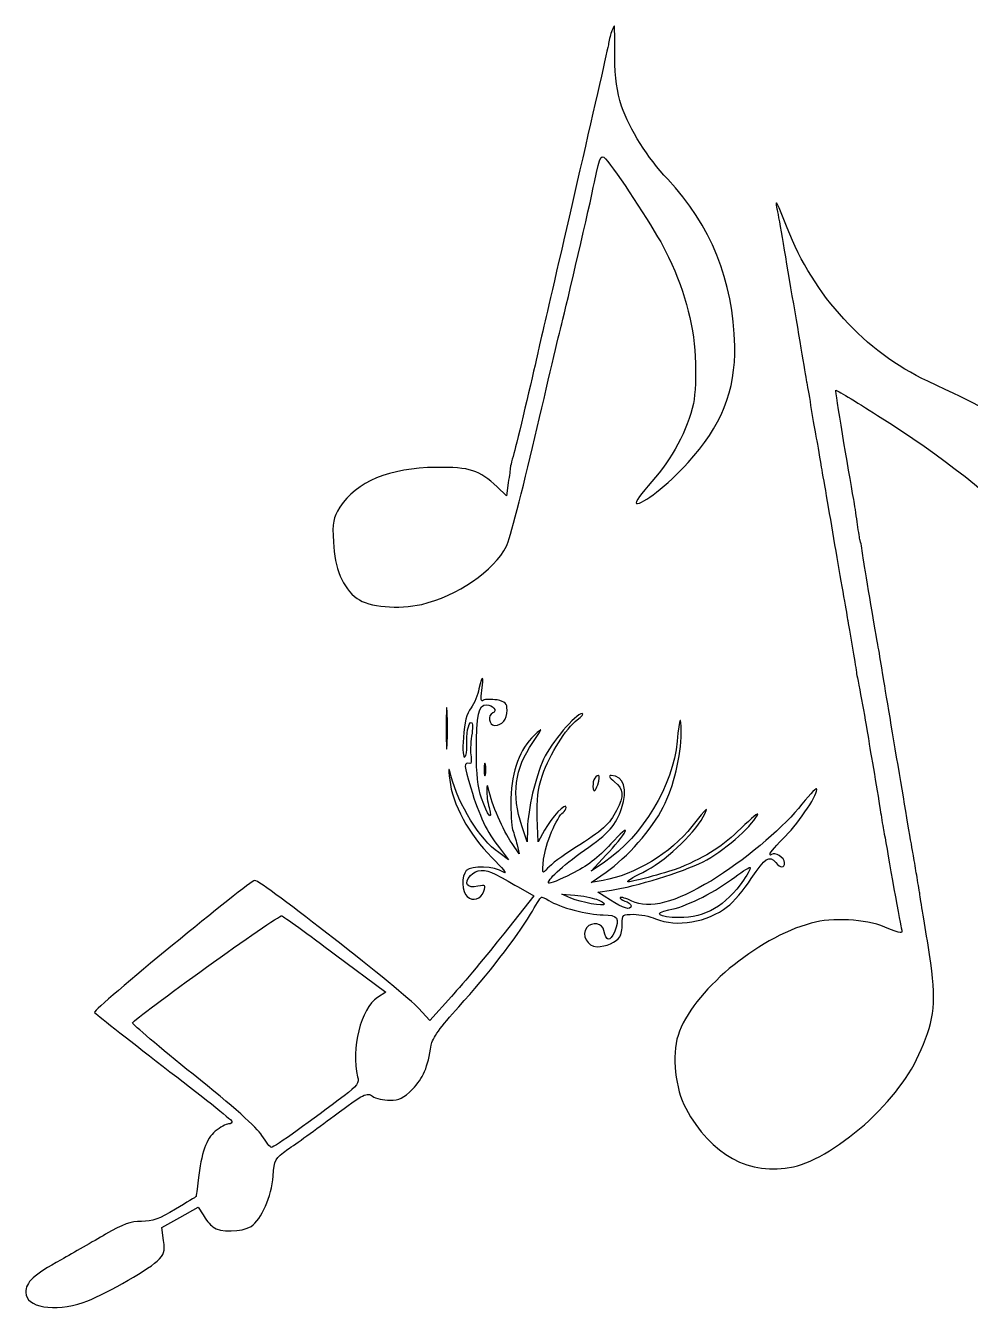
# Model space of a CAD drawing. Extents: x -605 to 778, y -197 to 423.
# Drawn here: x -73.7 to 39.2, y 191.8 to 345.6 of the extents above; entities that cross this region are included whole.
import ezdxf

# ---------------------------------------------------------------- set-up
doc = ezdxf.new("R2010")
doc.units = 0
doc.layers.add('Layer_1', color=7, linetype='CONTINUOUS')

msp = doc.modelspace()

# ---------------------------------------------------------------- linework, layer by layer
at = {"layer": 'Layer_1', "color": 7}
for points in [[(-3.65802, 344.980602), (-3.65802, 344.980602)], [(16.062258, 323.708102), (16.062258, 323.708102)], [(-16.04052, 290.970324), (-16.252186, 289.418102), (-17.381075, 290.476435)], [(-19.53302, 266.346435), (-19.53302, 266.346435)], [(-23.448853, 261.619213), (-23.448853, 261.619213)], [(-18.933298, 256.680324), (-18.933298, 256.680324)], [(-5.809964, 255.48088), (-5.809964, 255.48088)], [(-11.701353, 249.44838), (-12.477464, 248.037268), (-12.583298, 250.930046)], [(-13.747464, 249.624768), (-13.782742, 248.037268), (-14.417742, 249.977546)], [(-14.982186, 247.684491), (-14.735242, 246.626157), (-15.581909, 247.86088)], [(-17.098853, 247.331713), (-16.005242, 245.920602), (-17.169409, 246.767268)], [(-4.539964, 245.63838), (-6.127464, 244.544768), (-4.328298, 246.485046)], [(-4.716353, 243.451157), (-6.127464, 243.204213), (-4.328298, 244.438935)], [(12.075869, 243.486435), (12.075869, 243.486435)], [(-14.841075, 242.675046), (-12.971353, 241.616713), (-16.569686, 237.06588)], [(-8.561631, 241.334491), (-9.655242, 241.793102), (-8.067742, 241.687268)], [(-3.834409, 241.087546), (-5.316075, 242.040046), (-3.693298, 242.286991)], [(-5.492464, 241.19338), (-5.492464, 241.19338)], [(-36.67802, 234.561157), (-30.680798, 230.08088), (-31.668575, 229.44588)], [(-36.67802, 234.561157), (-36.67802, 234.561157)], [(-22.813853, 229.586991), (-25.424409, 226.694213), (-26.764964, 228.17588)], [(-57.209686, 200.412268), (-57.421353, 201.964491), (-55.269409, 203.163935), (-53.082186, 204.398657), (-52.482464, 203.481435)]]:
    msp.add_lwpolyline(points, dxfattribs=at)
for points in [[(-3.65802, 344.980602), (-3.799131, 344.627824), (-3.97552, 343.957546), (-4.046075, 343.463657)], [(-3.34052, 345.580324), (-3.375798, 345.580324), (-3.516909, 345.298102), (-3.65802, 344.980602)], [(-3.305242, 341.946713), (-3.305242, 343.957546), (-3.34052, 345.580324), (-3.34052, 345.580324)], [(-4.046075, 343.463657), (-4.222464, 342.511157), (-10.466631, 315.241435), (-11.630798, 310.302546)], [(-2.493853, 335.984768), (-3.093575, 337.819213), (-3.269964, 339.159768), (-3.305242, 341.946713)], [(3.00948, 327.23588), (0.575314, 329.846435), (-1.506075, 333.127268), (-2.493853, 335.984768)], [(-5.739409, 326.883102), (-4.998575, 330.340324), (-4.963298, 330.375602), (-4.151909, 329.352546)], [(-4.151909, 329.352546), (-2.564409, 327.412268), (1.598369, 320.921157), (2.727258, 318.733935)], [(-9.655242, 309.949768), (-9.020242, 312.454491), (-6.339131, 323.919768), (-5.739409, 326.883102)], [(11.017536, 307.303935), (10.841147, 315.135602), (8.195314, 321.767824), (3.00948, 327.23588)], [(17.29698, 321.415046), (16.132814, 324.37838), (15.744758, 325.154491), (16.062258, 323.708102)], [(16.062258, 323.708102), (16.168091, 323.214213), (16.97948, 318.557546), (17.861425, 313.301157)], [(34.089202, 303.10588), (26.610314, 306.563102), (20.401425, 313.371713), (17.29698, 321.415046)], [(2.727258, 318.733935), (4.91448, 314.324213), (6.113925, 310.161435), (6.290314, 306.033935)], [(17.861425, 313.301157), (18.743369, 308.080046), (19.554758, 303.388102), (19.625314, 302.894213)], [(-12.86552, 296.367824), (-11.348575, 302.78838), (-9.937464, 308.891435), (-9.655242, 309.949768)], [(-11.630798, 310.302546), (-12.018853, 308.644491), (-12.442186, 306.951157), (-12.512742, 306.492546)], [(-12.512742, 306.492546), (-12.830242, 304.975602), (-14.77052, 296.720602), (-15.264409, 294.85088)], [(5.443647, 293.369213), (9.35948, 297.602546), (11.158647, 302.047546), (11.017536, 307.303935)], [(6.290314, 306.033935), (6.396147, 303.846713), (6.325591, 301.553657), (6.078647, 300.424768)], [(19.625314, 302.894213), (19.731147, 302.400324), (19.978091, 300.989213), (20.15448, 299.719213)], [(44.813647, 297.249768), (42.37948, 299.048935), (40.086425, 300.318935), (34.089202, 303.10588)], [(25.23448, 288.959491), (24.59948, 292.487268), (23.01198, 301.976991), (23.082536, 302.047546)], [(23.082536, 302.047546), (23.117814, 302.082824), (25.375591, 300.742268), (28.09198, 299.013657)], [(6.078647, 300.424768), (5.408369, 297.285046), (3.503369, 293.757268), (1.10448, 291.111435)], [(20.15448, 299.719213), (20.366147, 298.449213), (20.613091, 297.038102), (20.718925, 296.544213)], [(28.09198, 299.013657), (43.755314, 289.171157), (52.292536, 279.857824), (55.608647, 268.921713)], [(-16.252186, 283.385602), (-15.864131, 284.126435), (-14.347186, 289.982546), (-12.86552, 296.367824)], [(20.718925, 296.544213), (20.824758, 296.050324), (21.10698, 294.392268), (21.353925, 292.840046)], [(-15.264409, 294.85088), (-15.546631, 293.827824), (-15.793575, 292.875324), (-15.793575, 292.734213)], [(-24.648298, 292.804768), (-30.222186, 292.734213), (-34.208575, 291.076157), (-36.148853, 288.042268)], [(-17.381075, 290.476435), (-19.497742, 292.487268), (-20.591353, 292.840046), (-24.648298, 292.804768)], [(-15.793575, 292.734213), (-15.793575, 292.593102), (-15.899409, 291.816991), (-16.04052, 290.970324)], [(-0.729964, 288.50088), (-0.059686, 288.289213), (2.974202, 290.688102), (5.443647, 293.369213)], [(21.353925, 292.840046), (21.636147, 291.287824), (22.412258, 286.772268), (23.082536, 282.78588)], [(1.10448, 291.111435), (-0.130242, 289.735602), (-0.941631, 288.571435), (-0.729964, 288.50088)], [(-36.148853, 288.042268), (-36.960242, 286.736991), (-37.066075, 286.27838), (-36.924964, 283.879491)], [(25.657814, 286.313657), (25.516702, 287.195602), (25.340314, 288.395046), (25.23448, 288.959491)], [(25.975314, 284.196991), (25.904758, 284.479213), (25.763647, 285.431713), (25.657814, 286.313657)], [(-36.924964, 283.879491), (-36.783853, 280.739768), (-35.831353, 278.411435), (-34.102742, 277.141435)], [(-26.376909, 276.43588), (-22.178853, 277.423657), (-17.733853, 280.457546), (-16.252186, 283.385602)], [(26.328091, 282.256713), (26.222258, 283.032824), (26.081147, 283.914768), (25.975314, 284.196991)], [(23.082536, 282.78588), (23.788091, 278.799491), (24.423091, 275.095324), (24.528925, 274.495602)], [(28.09198, 271.849768), (27.739202, 273.684213), (26.539758, 280.916157), (26.328091, 282.256713)], [(-34.102742, 277.141435), (-32.726909, 276.11838), (-29.128575, 275.80088), (-26.376909, 276.43588)], [(24.528925, 274.495602), (24.811147, 272.766991), (25.481425, 268.921713), (25.587258, 268.145602)], [(28.585869, 268.851157), (28.40948, 270.015324), (28.162536, 271.35588), (28.09198, 271.849768)], [(-19.180242, 266.170046), (-18.89802, 267.969213), (-19.180242, 268.110324), (-19.53302, 266.346435)], [(25.587258, 268.145602), (25.657814, 267.757546), (25.975314, 266.099491), (26.292814, 264.441435)], [(30.526147, 257.209491), (29.644202, 262.46588), (28.762258, 267.686991), (28.585869, 268.851157)], [(-19.53302, 266.346435), (-19.638853, 265.64088), (-20.097464, 264.617824), (-20.48552, 264.05338)], [(-19.003853, 264.970602), (-19.321353, 264.758935), (-19.356631, 265.076435), (-19.180242, 266.170046)], [(-23.34302, 263.665324), (-23.413575, 264.758935), (-23.448853, 263.841713), (-23.448853, 261.619213)], [(-19.85052, 258.796991), (-19.815242, 263.277268), (-19.603575, 264.441435), (-18.651075, 264.441435)], [(-17.381075, 265.00588), (-18.051353, 265.111713), (-18.792186, 265.111713), (-19.003853, 264.970602)], [(-18.651075, 264.441435), (-17.874964, 264.441435), (-17.275242, 263.665324), (-17.874964, 263.453657)], [(-16.181631, 263.806435), (-16.181631, 264.617824), (-16.35802, 264.794213), (-17.381075, 265.00588)], [(26.292814, 264.441435), (26.575036, 262.78338), (26.892536, 260.984213), (26.998369, 260.384491)], [(-23.34302, 259.60838), (-23.272464, 260.701991), (-23.272464, 262.536435), (-23.34302, 263.665324)], [(-20.48552, 264.05338), (-21.014686, 263.383102), (-21.261631, 262.360046), (-21.402742, 260.525602)], [(-17.874964, 263.453657), (-18.545242, 263.241991), (-18.368853, 261.971991), (-17.663298, 261.971991)], [(-17.663298, 261.971991), (-16.746075, 261.971991), (-16.181631, 262.677546), (-16.181631, 263.806435)], [(-7.221075, 263.383102), (-7.961909, 263.383102), (-10.925242, 259.855324), (-11.807186, 257.950324)], [(-7.78552, 262.642268), (-7.256353, 263.030324), (-7.009409, 263.383102), (-7.221075, 263.383102)], [(4.632258, 261.054768), (4.632258, 263.453657), (4.420591, 262.995046), (4.138369, 260.066991)], [(-23.448853, 261.619213), (-23.448853, 259.396713), (-23.413575, 258.479491), (-23.34302, 259.60838)], [(-20.979409, 259.573102), (-21.085242, 260.913657), (-20.80302, 262.324768), (-20.450242, 262.324768)], [(-20.450242, 262.324768), (-20.273853, 262.324768), (-20.273853, 261.583935), (-20.414964, 260.701991)], [(-13.112464, 259.92588), (-11.842464, 261.795602), (-11.842464, 261.795602), (-12.936075, 260.772546)], [(-11.948298, 256.010046), (-11.066353, 258.550046), (-9.161353, 261.619213), (-7.78552, 262.642268)], [(-21.402742, 260.525602), (-21.508575, 258.97338), (-21.43802, 258.056157), (-21.226353, 258.197268)], [(-20.414964, 260.701991), (-20.556075, 259.820046), (-20.591353, 258.726435), (-20.48552, 258.232546)], [(-12.936075, 260.772546), (-14.664686, 259.149768), (-15.617186, 256.609768), (-15.72302, 253.223102)], [(-14.417742, 249.977546), (-15.652464, 253.681713), (-15.264409, 256.786157), (-13.112464, 259.92588)], [(4.138369, 260.066991), (3.64448, 254.775324), (0.046147, 248.778102), (-4.539964, 245.63838)], [(2.480314, 252.200046), (3.715036, 254.634213), (4.632258, 258.408935), (4.632258, 261.054768)], [(26.998369, 260.384491), (27.068925, 259.820046), (27.386425, 257.915046), (27.703925, 256.151157)], [(-21.226353, 258.197268), (-21.049964, 258.303102), (-20.944131, 258.938102), (-20.979409, 259.573102)], [(-19.21552, 253.25838), (-19.674131, 254.563657), (-19.85052, 256.186435), (-19.85052, 258.796991)], [(-22.884409, 255.974768), (-23.166631, 257.06838), (-23.201909, 256.997824), (-23.02552, 255.445602)], [(-20.626631, 257.421157), (-21.367464, 257.562268), (-21.367464, 257.244768), (-20.520798, 254.493102)], [(-20.48552, 258.232546), (-20.414964, 257.738657), (-20.450242, 257.38588), (-20.626631, 257.421157)], [(-18.756909, 257.315324), (-18.862742, 257.632824), (-18.933298, 257.350602), (-18.933298, 256.680324)], [(-18.756909, 256.080602), (-18.686353, 256.398102), (-18.686353, 256.962546), (-18.756909, 257.315324)], [(-11.807186, 257.950324), (-12.794964, 255.763102), (-13.676909, 251.98838), (-13.747464, 249.624768)], [(32.325314, 246.626157), (32.21948, 247.22588), (31.408091, 251.98838), (30.526147, 257.209491)], [(-23.02552, 255.445602), (-22.743298, 252.62338), (-20.732464, 248.919213), (-18.016075, 246.202824)], [(-17.169409, 246.767268), (-19.427186, 248.354768), (-22.002464, 252.482268), (-22.884409, 255.974768)], [(-18.933298, 256.680324), (-18.933298, 256.010046), (-18.862742, 255.727824), (-18.756909, 256.080602)], [(-12.583298, 250.930046), (-12.653853, 253.117268), (-12.512742, 254.316713), (-11.948298, 256.010046)], [(-5.809964, 255.48088), (-5.915798, 255.198657), (-5.951075, 254.704768), (-5.88052, 254.387268)], [(-5.280798, 255.974768), (-5.457186, 255.974768), (-5.704131, 255.763102), (-5.809964, 255.48088)], [(-5.351353, 254.881157), (-5.139686, 255.516157), (-5.104409, 255.974768), (-5.280798, 255.974768)], [(-3.728575, 255.974768), (-4.116631, 255.974768), (-3.97552, 255.763102), (-3.34052, 255.233935)], [(-2.493853, 252.058935), (-1.717742, 254.281435), (-2.246909, 255.974768), (-3.728575, 255.974768)], [(-3.34052, 255.233935), (-2.246909, 254.387268), (-2.176353, 253.57588), (-3.093575, 251.811991)], [(27.703925, 256.151157), (27.986147, 254.422546), (28.338925, 252.341157), (28.444758, 251.565046)], [(-20.520798, 254.493102), (-19.462464, 251.071157), (-18.615798, 249.271991), (-17.098853, 247.331713)], [(-18.404131, 254.387268), (-18.545242, 254.951713), (-18.58052, 254.916435), (-18.615798, 254.21088)], [(-18.615798, 254.21088), (-18.615798, 253.716991), (-18.509964, 252.799768), (-18.333575, 252.164768)], [(-15.581909, 247.86088), (-16.710798, 249.518935), (-17.980798, 252.446991), (-18.404131, 254.387268)], [(-5.88052, 254.387268), (-5.809964, 253.963935), (-5.633575, 254.140324), (-5.351353, 254.881157)], [(17.085314, 248.742824), (18.778647, 250.436157), (21.142258, 254.034491), (20.78948, 254.387268)], [(20.78948, 254.387268), (20.718925, 254.493102), (19.731147, 253.434768), (18.637536, 252.058935)], [(-18.333575, 252.164768), (-17.804409, 250.330324), (-18.545242, 251.212268), (-19.21552, 253.25838)], [(-15.72302, 253.223102), (-15.758298, 251.600324), (-15.652464, 249.942268), (-15.511353, 249.518935)], [(-9.126075, 252.164768), (-9.126075, 252.835046), (-10.889964, 250.965324), (-11.701353, 249.44838)], [(-9.478853, 251.565046), (-9.302464, 251.67088), (-9.126075, 251.953102), (-9.126075, 252.164768)], [(-4.328298, 244.438935), (-1.858853, 246.167546), (1.139758, 249.554213), (2.480314, 252.200046)], [(7.242814, 251.03588), (7.983647, 252.446991), (7.807258, 252.270602), (5.902258, 249.871713)], [(-11.807186, 245.991157), (-11.630798, 247.719768), (-10.219686, 251.106435), (-9.478853, 251.565046)], [(-3.093575, 251.811991), (-3.940242, 250.153935), (-4.786909, 249.413102), (-8.067742, 247.331713)], [(-6.938853, 247.049491), (-4.046075, 249.060324), (-3.128853, 250.08338), (-2.493853, 252.058935)], [(0.046147, 244.403657), (2.515591, 245.603102), (6.078647, 248.883935), (7.242814, 251.03588)], [(7.242814, 245.673657), (9.571147, 246.873102), (12.922536, 249.730602), (13.733925, 251.247546)], [(18.637536, 252.058935), (16.450314, 249.413102), (12.040591, 245.744213), (8.230591, 243.41588)], [(13.733925, 251.247546), (13.945591, 251.67088), (13.063647, 250.930046), (11.758369, 249.660046)], [(28.444758, 251.565046), (28.585869, 250.788935), (28.72698, 249.76588), (28.832814, 249.271991)], [(-15.511353, 249.518935), (-15.370242, 249.095602), (-15.123298, 248.284213), (-14.982186, 247.684491)], [(5.902258, 249.871713), (3.397536, 246.731991), (-0.941631, 244.086157), (-4.716353, 243.451157)], [(-4.328298, 246.485046), (-3.34052, 247.54338), (-2.317464, 248.81338), (-2.07052, 249.271991)], [(-2.07052, 249.271991), (-1.823575, 249.76588), (-2.599686, 249.095602), (-3.763853, 247.825602)], [(11.758369, 249.660046), (9.67698, 247.578657), (7.77198, 246.343935), (4.455869, 244.968102)], [(28.832814, 249.271991), (28.938647, 248.778102), (29.397258, 246.167546), (29.855869, 243.451157)], [(-3.763853, 247.825602), (-5.316075, 246.132268), (-6.621353, 245.144491), (-8.491075, 244.227268)], [(15.215591, 246.59088), (15.215591, 246.767268), (16.062258, 247.719768), (17.085314, 248.742824)], [(-18.016075, 246.202824), (-16.710798, 244.897546), (-16.075798, 244.086157), (-16.604964, 244.438935)], [(-11.348575, 244.897546), (-11.983575, 244.156713), (-12.018853, 244.191991), (-11.807186, 245.991157)], [(-11.207464, 243.09838), (-11.489686, 243.41588), (-9.655242, 245.109213), (-6.938853, 247.049491)], [(-8.067742, 247.331713), (-9.514131, 246.414491), (-10.995798, 245.32088), (-11.348575, 244.897546)], [(12.993091, 243.662824), (14.651147, 246.167546), (15.145036, 246.485046), (15.921147, 245.567824)], [(15.427258, 246.555602), (15.321425, 246.449768), (15.215591, 246.449768), (15.215591, 246.59088)], [(16.97948, 245.567824), (16.97948, 246.132268), (15.780036, 246.90838), (15.427258, 246.555602)], [(32.713369, 244.333102), (32.607536, 245.00338), (32.431147, 246.061713), (32.325314, 246.626157)], [(-21.049964, 244.615324), (-21.649686, 244.015602), (-21.579131, 242.040046), (-20.944131, 241.51088)], [(-16.604964, 244.438935), (-17.698575, 245.144491), (-20.414964, 245.250324), (-21.049964, 244.615324)], [(-20.556075, 244.015602), (-19.85052, 244.791713), (-18.827464, 244.862268), (-17.592742, 244.191991)], [(-3.693298, 242.286991), (-0.80052, 242.710324), (4.738091, 244.438935), (7.242814, 245.673657)], [(4.455869, 244.968102), (3.32698, 244.474213), (-1.153298, 243.274768), (-1.717742, 243.274768)], [(10.62948, 243.556991), (11.687814, 244.333102), (12.710869, 245.00338), (12.85198, 245.00338)], [(12.85198, 245.00338), (12.993091, 245.038657), (12.640314, 244.333102), (12.075869, 243.486435)], [(15.921147, 245.567824), (16.485591, 244.897546), (16.97948, 244.897546), (16.97948, 245.567824)], [(-46.308853, 243.451157), (-46.873298, 243.451157), (-65.57052, 228.070046), (-65.464686, 227.681991)], [(-26.764964, 228.17588), (-28.352464, 229.975046), (-45.603298, 243.451157), (-46.308853, 243.451157)], [(-19.674131, 242.745602), (-20.979409, 242.46338), (-21.402742, 243.09838), (-20.556075, 244.015602)], [(-18.968575, 242.14588), (-18.686353, 242.921991), (-18.721631, 242.957268), (-19.674131, 242.745602)], [(-17.592742, 244.191991), (-17.098853, 243.945046), (-15.864131, 243.239491), (-14.841075, 242.675046)], [(-8.491075, 244.227268), (-9.866909, 243.521713), (-11.101631, 243.027824), (-11.207464, 243.09838)], [(-1.717742, 243.274768), (-1.999964, 243.274768), (-1.223853, 243.803935), (0.046147, 244.403657)], [(8.230591, 243.41588), (3.856147, 240.770046), (0.822258, 239.993935), (-1.259131, 240.981713)], [(3.150591, 239.92338), (5.020314, 240.24088), (8.230591, 241.793102), (10.62948, 243.556991)], [(12.075869, 243.486435), (9.923925, 240.381991), (7.525036, 239.006157), (4.350036, 239.006157)], [(10.170869, 240.311435), (10.841147, 240.805324), (12.111147, 242.322268), (12.993091, 243.662824)], [(29.855869, 243.451157), (30.349758, 240.734768), (30.808369, 238.159491), (30.914202, 237.771435)], [(33.101425, 242.040046), (32.995591, 242.639768), (32.819202, 243.662824), (32.713369, 244.333102)], [(-20.944131, 241.51088), (-20.238575, 240.911157), (-19.321353, 241.19338), (-18.968575, 242.14588)], [(-13.394686, 239.394213), (-12.759686, 240.452546), (-12.159964, 241.369768), (-12.124686, 241.440324)], [(-12.124686, 241.440324), (-12.054131, 241.51088), (-11.630798, 241.334491), (-11.172186, 241.052268)], [(-8.067742, 241.687268), (-7.185798, 241.616713), (-6.021631, 241.369768), (-5.492464, 241.19338)], [(-2.670242, 241.405046), (-2.740798, 241.299213), (-2.493853, 241.122824), (-2.105798, 240.981713)], [(-1.259131, 240.981713), (-1.929409, 241.299213), (-2.564409, 241.475602), (-2.670242, 241.405046)], [(34.12448, 235.690046), (33.630591, 238.618102), (33.17198, 241.475602), (33.101425, 242.040046)], [(-11.172186, 241.052268), (-9.972742, 240.24088), (-6.480242, 239.323657), (-4.716353, 239.323657)], [(-4.539964, 240.628935), (-4.539964, 240.311435), (-7.397464, 240.805324), (-8.561631, 241.334491)], [(-5.492464, 241.19338), (-4.963298, 240.981713), (-4.539964, 240.734768), (-4.539964, 240.628935)], [(-1.364964, 240.417268), (-1.364964, 239.817546), (-2.352742, 240.099768), (-3.834409, 241.087546)], [(-2.105798, 240.981713), (-1.682464, 240.87588), (-1.364964, 240.593657), (-1.364964, 240.417268)], [(4.350036, 239.006157), (1.951147, 239.006157), (1.175036, 239.570602), (3.150591, 239.92338)], [(1.563091, 238.865046), (4.103091, 237.806713), (7.701425, 238.441713), (10.170869, 240.311435)], [(-60.913853, 226.411991), (-60.702186, 226.976435), (-43.486631, 239.358935), (-43.098575, 239.217824)], [(-43.098575, 239.217824), (-42.886909, 239.147268), (-39.994131, 237.06588), (-36.67802, 234.561157)], [(-21.931909, 228.352268), (-18.474686, 232.197546), (-15.158575, 236.466157), (-13.394686, 239.394213)], [(-4.61052, 237.453935), (-4.751631, 238.33588), (-6.021631, 238.547546), (-6.656631, 237.806713)], [(-4.716353, 239.323657), (-2.917186, 239.323657), (-2.670242, 238.935602), (-3.34052, 237.277546)], [(-2.423298, 238.265324), (-2.423298, 239.358935), (-2.352742, 239.394213), (-1.047464, 239.394213)], [(-1.047464, 239.394213), (-0.306631, 239.394213), (0.892814, 239.147268), (1.563091, 238.865046)], [(20.15448, 238.33588), (13.628091, 236.571991), (5.902258, 230.08088), (4.244202, 224.930324)], [(28.938647, 237.877268), (26.575036, 238.829768), (22.729758, 239.041435), (20.15448, 238.33588)], [(-16.569686, 237.06588), (-18.545242, 234.561157), (-21.367464, 231.209768), (-22.813853, 229.586991)], [(-6.656631, 237.806713), (-7.362186, 236.960046), (-6.586075, 235.513657), (-5.421909, 235.513657)], [(-3.34052, 237.277546), (-3.869686, 236.078102), (-4.363575, 236.148657), (-4.61052, 237.453935)], [(-2.70552, 236.713102), (-2.564409, 236.924768), (-2.423298, 237.630324), (-2.423298, 238.265324)], [(30.914202, 237.771435), (31.090591, 236.995324), (31.090591, 236.995324), (28.938647, 237.877268)], [(-5.421909, 235.513657), (-4.434131, 235.513657), (-3.093575, 236.078102), (-2.70552, 236.713102)], [(33.560036, 223.871991), (35.006425, 227.399768), (35.112258, 229.586991), (34.12448, 235.690046)], [(-31.668575, 229.44588), (-33.644131, 228.17588), (-34.878853, 223.307546), (-34.032186, 219.991435)], [(-65.464686, 227.681991), (-65.429409, 227.576157), (-61.725242, 224.648102), (-57.280242, 221.226157)], [(-25.24802, 223.766157), (-25.106909, 224.577546), (-24.154409, 225.918102), (-21.931909, 228.352268)], [(-53.681909, 220.273657), (-57.703575, 223.483935), (-60.949131, 226.27088), (-60.913853, 226.411991)], [(4.244202, 224.930324), (3.503369, 222.566713), (3.926702, 218.474491), (5.161425, 216.216713)], [(-27.47052, 218.509768), (-26.20052, 219.779768), (-25.636075, 221.120324), (-25.24802, 223.766157)], [(27.068925, 214.770324), (30.349758, 217.910046), (32.21948, 220.485324), (33.560036, 223.871991)], [(-57.280242, 221.226157), (-52.799964, 217.804213), (-49.095798, 214.84088), (-49.06052, 214.664491)], [(-45.462186, 212.971157), (-46.026631, 213.88838), (-48.919409, 216.463657), (-53.681909, 220.273657)], [(-34.032186, 219.991435), (-33.855798, 219.250602), (-34.067464, 218.897824), (-35.654964, 217.69838)], [(-30.186909, 217.169213), (-29.05802, 217.169213), (-28.564131, 217.416157), (-27.47052, 218.509768)], [(-35.654964, 217.69838), (-39.288575, 214.911435), (-44.051075, 211.524768), (-44.333298, 211.524768)], [(-36.854409, 215.299491), (-33.256075, 217.980602), (-32.938575, 218.156991), (-32.268298, 217.663102)], [(-32.268298, 217.663102), (-31.880242, 217.38088), (-30.927742, 217.169213), (-30.186909, 217.169213)], [(-42.357742, 211.313102), (-41.475798, 211.912824), (-39.006353, 213.711991), (-36.854409, 215.299491)], [(5.161425, 216.216713), (8.195314, 210.607546), (12.781425, 208.102824), (18.037814, 209.231713)], [(-49.448575, 214.346991), (-49.766075, 214.346991), (-50.471631, 213.958935), (-51.036075, 213.465046)], [(-49.06052, 214.664491), (-48.989964, 214.488102), (-49.166353, 214.346991), (-49.448575, 214.346991)], [(18.037814, 209.231713), (20.436702, 209.725602), (24.105591, 211.98338), (27.068925, 214.770324)], [(-51.036075, 213.465046), (-52.129686, 212.547824), (-52.694131, 210.925046), (-53.082186, 207.644213)], [(-44.333298, 211.524768), (-44.474409, 211.524768), (-44.968298, 212.159768), (-45.462186, 212.971157)], [(-44.121631, 208.102824), (-43.98052, 210.113657), (-43.909964, 210.219491), (-42.357742, 211.313102)], [(-53.082186, 207.644213), (-53.18802, 206.58588), (-53.329131, 205.668657), (-53.329131, 205.668657)], [(-46.767464, 202.105602), (-45.497464, 202.916991), (-44.29802, 205.703935), (-44.121631, 208.102824)], [(-53.329131, 205.668657), (-53.364409, 205.63338), (-54.45802, 204.963102), (-55.798575, 204.151713)], [(-55.798575, 204.151713), (-57.703575, 202.987546), (-58.514964, 202.705324), (-59.85552, 202.705324)], [(-52.482464, 203.481435), (-52.200242, 202.952268), (-51.671075, 202.317268), (-51.318298, 202.035046)], [(-59.85552, 202.705324), (-61.160798, 202.705324), (-62.042742, 202.387824), (-64.159409, 201.153102)], [(-51.318298, 202.035046), (-50.506909, 201.364768), (-47.825798, 201.400046), (-46.767464, 202.105602)], [(-64.159409, 201.153102), (-65.605798, 200.306435), (-68.004686, 198.930602), (-69.451075, 198.119213)], [(-57.985798, 197.942824), (-57.139131, 198.789491), (-57.033298, 199.036435), (-57.209686, 200.412268)], [(-69.451075, 198.119213), (-72.767186, 196.284768), (-73.684409, 195.438102), (-73.684409, 194.20338)], [(-66.805242, 193.003935), (-64.653298, 193.744768), (-59.361631, 196.708102), (-57.985798, 197.942824)], [(-73.684409, 194.20338), (-73.684409, 192.439491), (-70.262464, 191.839768), (-66.805242, 193.003935)]]:
    msp.add_open_spline(points, degree=3, dxfattribs=at)

doc.saveas('drawing.dxf')
